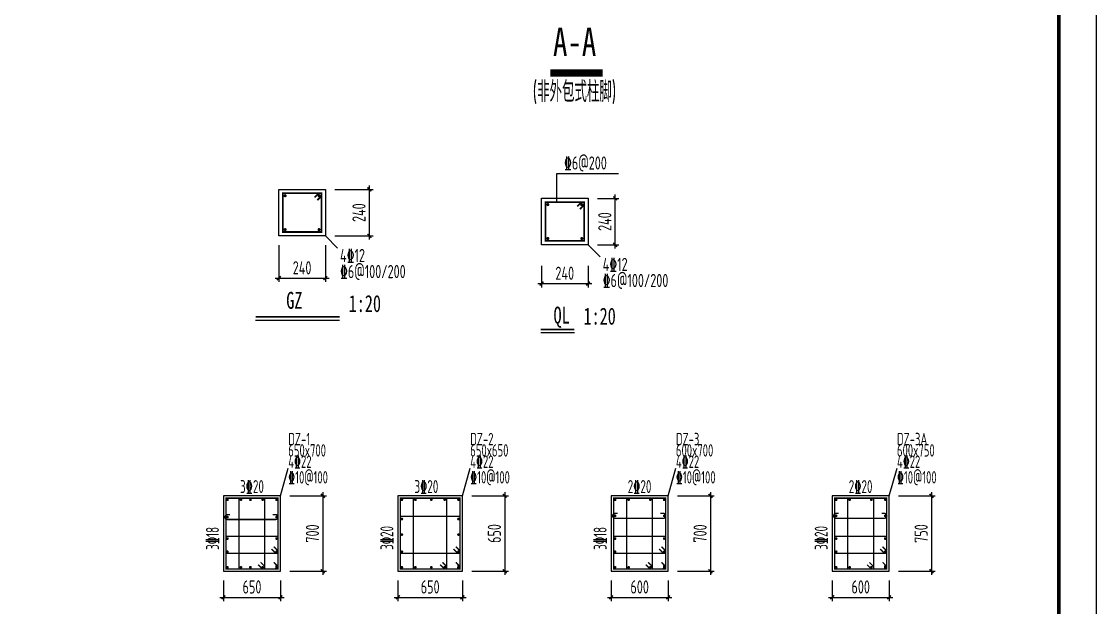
# Model space of a CAD drawing. Extents: x 899043 to 2598688, y -137197 to 211789.
# Drawn here: x 1187677 to 1230444, y 104652 to 127964 of the extents above; entities that cross this region are included whole.
import ezdxf

# ---------------------------------------------------------------- set-up
doc = ezdxf.new("R2010")
doc.units = 0
doc.header["$LTSCALE"] = 1500
doc.header["$MEASUREMENT"] = 0
for name, color, linetype in [('00-tk', 151, 'Continuous'), ('1_通用文字_S', 7, 'Continuous'), ('1a文字', 7, 'Continuous'), ('DIM', 3, 'Continuous'), ('SBAR', 1, 'Continuous'), ('TEXT', 7, 'Continuous'), ('文字', 7, 'Continuous'), ('柱', 255, 'Continuous'), ('柱原位标注', 7, 'Continuous'), ('柱平法箍筋', 24, 'Continuous'), ('柱平法纵筋', 7, 'Continuous'), ('柱集中标注', 2, 'Continuous')]:
    doc.layers.add(name, color=color, linetype=linetype)
doc.layers.add('钢板标注', color=9, linetype='Continuous', lineweight=18)
doc.layers.add('钢柱', color=4, linetype='Continuous', lineweight=25)
doc.styles.add('H360', font='Tssdeng.shx', dxfattribs={"width": 0.65, "height": 360, "bigfont": 'tssdchn.shx'})
doc.styles.add('HT', font='simhei.ttf', dxfattribs={"width": 0.75})
doc.styles.add('TSSD_Dimension', font='Tssdeng.shx', dxfattribs={"width": 0.7, "bigfont": 'hztxt.shx'})
doc.styles.add('TSSD_Rein', font='Tssdeng.shx', dxfattribs={"width": 0.7, "bigfont": 'hztxt.shx'})
doc.styles.add('图名', font='simhei.ttf', dxfattribs={"width": 0.7, "height": 600})
doc.dimstyles.new('TSSD_150_150', dxfattribs={"dimtxt": 525, "dimasz": 150, "dimexe": 150, "dimexo": 375, "dimgap": 150, "dimtad": 1, "dimdec": 0, "dimzin": 0, "dimdsep": 46, "dimtxsty": 'TSSD_Dimension', "dimblk": 'ARCHTICK', "dimblk1": 'ARCHTICK', "dimblk2": 'ARCHTICK', "dimcen": 0, "dimdle": 150, "dimclrt": 7, "dimadec": 0, "dimazin": 0, "dimtfac": 1, "dimtdec": 0, "dimtix": 1, "dimtmove": 2, "dimatfit": 3, "dimfxl": 0, "dimtolj": 1, "dimtzin": 0, "dimarcsym": 0})

# ---------------------------------------------------------------- blocks, each defined once
blk = doc.blocks.new('_ArchTick')
at = {"color": 0, "linetype": 'ByBlock', "const_width": 0.4}
blk.add_lwpolyline([(-0.5, -0.5), (0.5, 0.5)], dxfattribs=at)
blk = doc.blocks.new('*D1352')
at = {"layer": 'Defpoints', "color": 0}
for p in [(1210215, 120929), (1211294, 120929), (1210215, 119079)]:
    blk.add_point(p, dxfattribs=at)
at = {"layer": 'DIM', "color": 0, "lineweight": -2}
for p, q in [((1211294, 118929), (1211294, 121079)), ((1210590, 120929), (1211444, 120929)), ((1210590, 119079), (1211444, 119079))]:
    blk.add_line(p, q, dxfattribs=at)
at = {"layer": 'DIM', "color": 0, "lineweight": -2, "xscale": 150, "yscale": 150, "zscale": 150}
for p, rotation in [((1211294, 120929), 90), ((1211294, 119079), 270)]:
    blk.add_blockref('_ArchTick', p, dxfattribs=dict(at, rotation=rotation))
at = {"layer": 'DIM', "color": 7, "insert": (1210882, 120004), "char_height": 525, "attachment_point": 5, "rotation": 90, "style": 'TSSD_Dimension'}
blk.add_mtext('\\A1;240', dxfattribs=at)
blk = doc.blocks.new('*D1353')
at = {"layer": 'Defpoints', "color": 0}
for p in [(1208365, 118617), (1210215, 118617), (1210215, 117538)]:
    blk.add_point(p, dxfattribs=at)
at = {"layer": 'DIM', "color": 0, "lineweight": -2}
for p, q in [((1208365, 118242), (1208365, 117388)), ((1210215, 118242), (1210215, 117388)), ((1208215, 117538), (1210365, 117538))]:
    blk.add_line(p, q, dxfattribs=at)
at = {"layer": 'DIM', "color": 0, "lineweight": -2, "xscale": 150, "yscale": 150, "zscale": 150, "rotation": 180}
blk.add_blockref('_ArchTick', (1208365, 117538), dxfattribs=at)
at = {"layer": 'DIM', "color": 0, "lineweight": -2, "xscale": 150, "yscale": 150, "zscale": 150}
blk.add_blockref('_ArchTick', (1210215, 117538), dxfattribs=at)
at = {"layer": 'DIM', "color": 7, "insert": (1209290, 117950), "char_height": 525, "attachment_point": 5, "style": 'TSSD_Dimension'}
blk.add_mtext('\\A1;240', dxfattribs=at)
blk = doc.blocks.new('*D1354')
at = {"layer": 'Defpoints', "color": 0}
for p in [(1199765, 121285), (1201515, 121285), (1199765, 119435)]:
    blk.add_point(p, dxfattribs=at)
at = {"layer": 'DIM', "color": 0, "lineweight": -2}
for p, q in [((1200140, 121285), (1201665, 121285)), ((1201515, 119285), (1201515, 121435)), ((1200140, 119435), (1201665, 119435))]:
    blk.add_line(p, q, dxfattribs=at)
at = {"layer": 'DIM', "color": 0, "lineweight": -2, "xscale": 150, "yscale": 150, "zscale": 150}
for p, rotation in [((1201515, 121285), 90), ((1201515, 119435), 270)]:
    blk.add_blockref('_ArchTick', p, dxfattribs=dict(at, rotation=rotation))
at = {"layer": 'DIM', "color": 7, "insert": (1201102, 120360), "char_height": 525, "attachment_point": 5, "rotation": 90, "style": 'TSSD_Dimension'}
blk.add_mtext('\\A1;240', dxfattribs=at)
blk = doc.blocks.new('*D1355')
at = {"layer": 'Defpoints', "color": 0}
for p in [(1197915, 119435), (1199765, 119435), (1199765, 117753)]:
    blk.add_point(p, dxfattribs=at)
at = {"layer": 'DIM', "color": 0, "lineweight": -2}
for p, q in [((1197915, 119060), (1197915, 117603)), ((1199765, 119060), (1199765, 117603)), ((1197765, 117753), (1199915, 117753))]:
    blk.add_line(p, q, dxfattribs=at)
at = {"layer": 'DIM', "color": 0, "lineweight": -2, "xscale": 150, "yscale": 150, "zscale": 150, "rotation": 180}
blk.add_blockref('_ArchTick', (1197915, 117753), dxfattribs=at)
at = {"layer": 'DIM', "color": 0, "lineweight": -2, "xscale": 150, "yscale": 150, "zscale": 150}
blk.add_blockref('_ArchTick', (1199765, 117753), dxfattribs=at)
at = {"layer": 'DIM', "color": 7, "insert": (1198840, 118166), "char_height": 525, "attachment_point": 5, "style": 'TSSD_Dimension'}
blk.add_mtext('\\A1;240', dxfattribs=at)
blk = doc.blocks.new('*D1687')
at = {"layer": 'Defpoints', "color": 0}
for p in [(1211136, 106095), (1213401, 106095), (1213401, 105056)]:
    blk.add_point(p, dxfattribs=at)
at = {"layer": 'DIM', "color": 0, "lineweight": -2}
for p, q in [((1211136, 105720), (1211136, 104906)), ((1213401, 105720), (1213401, 104906)), ((1210986, 105056), (1213551, 105056))]:
    blk.add_line(p, q, dxfattribs=at)
at = {"layer": 'DIM', "color": 0, "lineweight": -2, "xscale": 150, "yscale": 150, "zscale": 150, "rotation": 180}
blk.add_blockref('_ArchTick', (1211136, 105056), dxfattribs=at)
at = {"layer": 'DIM', "color": 0, "lineweight": -2, "xscale": 150, "yscale": 150, "zscale": 150}
blk.add_blockref('_ArchTick', (1213401, 105056), dxfattribs=at)
at = {"layer": 'DIM', "color": 7, "insert": (1212269, 105469), "char_height": 525, "attachment_point": 5, "style": 'TSSD_Dimension'}
blk.add_mtext('\\A1;600', dxfattribs=at)
blk = doc.blocks.new('*D1688')
at = {"layer": 'Defpoints', "color": 0}
for p in [(1213401, 109095), (1213401, 106095), (1215085, 106095)]:
    blk.add_point(p, dxfattribs=at)
at = {"layer": 'DIM', "color": 0, "lineweight": -2}
for p, q in [((1213776, 109095), (1215235, 109095)), ((1215085, 109245), (1215085, 105945)), ((1213776, 106095), (1215235, 106095))]:
    blk.add_line(p, q, dxfattribs=at)
at = {"layer": 'DIM', "color": 0, "lineweight": -2, "xscale": 150, "yscale": 150, "zscale": 150}
for p, rotation in [((1215085, 109095), 90), ((1215085, 106095), 270)]:
    blk.add_blockref('_ArchTick', p, dxfattribs=dict(at, rotation=rotation))
at = {"layer": 'DIM', "color": 7, "insert": (1214673, 107595), "char_height": 525, "attachment_point": 5, "rotation": 90, "style": 'TSSD_Dimension'}
blk.add_mtext('\\A1;700', dxfattribs=at)
blk = doc.blocks.new('*D1601')
at = {"layer": 'Defpoints', "color": 0}
for p in [(1195714, 106095), (1197979, 106095), (1197979, 105056)]:
    blk.add_point(p, dxfattribs=at)
at = {"layer": 'DIM', "color": 0, "lineweight": -2}
for p, q in [((1195714, 105720), (1195714, 104906)), ((1197979, 105720), (1197979, 104906)), ((1195564, 105056), (1198129, 105056))]:
    blk.add_line(p, q, dxfattribs=at)
at = {"layer": 'DIM', "color": 0, "lineweight": -2, "xscale": 150, "yscale": 150, "zscale": 150, "rotation": 180}
blk.add_blockref('_ArchTick', (1195714, 105056), dxfattribs=at)
at = {"layer": 'DIM', "color": 0, "lineweight": -2, "xscale": 150, "yscale": 150, "zscale": 150}
blk.add_blockref('_ArchTick', (1197979, 105056), dxfattribs=at)
at = {"layer": 'DIM', "color": 7, "insert": (1196847, 105469), "char_height": 525, "attachment_point": 5, "style": 'TSSD_Dimension'}
blk.add_mtext('\\A1;650', dxfattribs=at)
blk = doc.blocks.new('*D1602')
at = {"layer": 'Defpoints', "color": 0}
for p in [(1197979, 109095), (1197979, 106095), (1199663, 106095)]:
    blk.add_point(p, dxfattribs=at)
at = {"layer": 'DIM', "color": 0, "lineweight": -2}
for p, q in [((1198354, 109095), (1199813, 109095)), ((1199663, 109245), (1199663, 105945)), ((1198354, 106095), (1199813, 106095))]:
    blk.add_line(p, q, dxfattribs=at)
at = {"layer": 'DIM', "color": 0, "lineweight": -2, "xscale": 150, "yscale": 150, "zscale": 150}
for p, rotation in [((1199663, 109095), 90), ((1199663, 106095), 270)]:
    blk.add_blockref('_ArchTick', p, dxfattribs=dict(at, rotation=rotation))
at = {"layer": 'DIM', "color": 7, "insert": (1199251, 107595), "char_height": 525, "attachment_point": 5, "rotation": 90, "style": 'TSSD_Dimension'}
blk.add_mtext('\\A1;700', dxfattribs=at)
blk = doc.blocks.new('*D1603')
at = {"layer": 'Defpoints', "color": 0}
for p in [(1202652, 106095), (1205217, 106095), (1205217, 105056)]:
    blk.add_point(p, dxfattribs=at)
at = {"layer": 'DIM', "color": 0, "lineweight": -2}
for p, q in [((1202652, 105720), (1202652, 104906)), ((1205217, 105720), (1205217, 104906)), ((1202502, 105056), (1205367, 105056))]:
    blk.add_line(p, q, dxfattribs=at)
at = {"layer": 'DIM', "color": 0, "lineweight": -2, "xscale": 150, "yscale": 150, "zscale": 150, "rotation": 180}
blk.add_blockref('_ArchTick', (1202652, 105056), dxfattribs=at)
at = {"layer": 'DIM', "color": 0, "lineweight": -2, "xscale": 150, "yscale": 150, "zscale": 150}
blk.add_blockref('_ArchTick', (1205217, 105056), dxfattribs=at)
at = {"layer": 'DIM', "color": 7, "insert": (1203935, 105469), "char_height": 525, "attachment_point": 5, "style": 'TSSD_Dimension'}
blk.add_mtext('\\A1;650', dxfattribs=at)
blk = doc.blocks.new('*D1604')
at = {"layer": 'Defpoints', "color": 0}
for p in [(1205217, 109095), (1205217, 106095), (1206901, 106095)]:
    blk.add_point(p, dxfattribs=at)
at = {"layer": 'DIM', "color": 0, "lineweight": -2}
for p, q in [((1205592, 109095), (1207051, 109095)), ((1206901, 109245), (1206901, 105945)), ((1205592, 106095), (1207051, 106095))]:
    blk.add_line(p, q, dxfattribs=at)
at = {"layer": 'DIM', "color": 0, "lineweight": -2, "xscale": 150, "yscale": 150, "zscale": 150}
for p, rotation in [((1206901, 109095), 90), ((1206901, 106095), 270)]:
    blk.add_blockref('_ArchTick', p, dxfattribs=dict(at, rotation=rotation))
at = {"layer": 'DIM', "color": 7, "insert": (1206489, 107595), "char_height": 525, "attachment_point": 5, "rotation": 90, "style": 'TSSD_Dimension'}
blk.add_mtext('\\A1;650', dxfattribs=at)
blk = doc.blocks.new('A$C16496DF1')
at = {"layer": '00-tk', "linetype": 'Continuous'}
blk.add_line((178350, 126150), (0, 126150), dxfattribs=at)
at = {"layer": '00-tk', "const_width": 150}
blk.add_lwpolyline([(3750, 124650), (176850, 124650), (176850, 1500), (3750, 1500)], close=True, dxfattribs=at)
blk = doc.blocks.new('*D2063')
at = {"layer": 'Defpoints', "color": 0}
for p in [(1219931, 106095), (1222195, 106095), (1222195, 105056)]:
    blk.add_point(p, dxfattribs=at)
at = {"layer": 'DIM', "color": 0, "lineweight": -2}
for p, q in [((1219931, 105720), (1219931, 104906)), ((1222195, 105720), (1222195, 104906)), ((1219781, 105056), (1222345, 105056))]:
    blk.add_line(p, q, dxfattribs=at)
at = {"layer": 'DIM', "color": 0, "lineweight": -2, "xscale": 150, "yscale": 150, "zscale": 150, "rotation": 180}
blk.add_blockref('_ArchTick', (1219931, 105056), dxfattribs=at)
at = {"layer": 'DIM', "color": 0, "lineweight": -2, "xscale": 150, "yscale": 150, "zscale": 150}
blk.add_blockref('_ArchTick', (1222195, 105056), dxfattribs=at)
at = {"layer": 'DIM', "color": 7, "insert": (1221063, 105469), "char_height": 525, "attachment_point": 5, "style": 'TSSD_Dimension'}
blk.add_mtext('\\A1;600', dxfattribs=at)
blk = doc.blocks.new('*D2064')
at = {"layer": 'Defpoints', "color": 0}
for p in [(1222195, 109095), (1222195, 106095), (1223880, 106095)]:
    blk.add_point(p, dxfattribs=at)
at = {"layer": 'DIM', "color": 0, "lineweight": -2}
for p, q in [((1222570, 109095), (1224030, 109095)), ((1223880, 109245), (1223880, 105945)), ((1222570, 106095), (1224030, 106095))]:
    blk.add_line(p, q, dxfattribs=at)
at = {"layer": 'DIM', "color": 0, "lineweight": -2, "xscale": 150, "yscale": 150, "zscale": 150}
for p, rotation in [((1223880, 109095), 90), ((1223880, 106095), 270)]:
    blk.add_blockref('_ArchTick', p, dxfattribs=dict(at, rotation=rotation))
at = {"layer": 'DIM', "color": 7, "insert": (1223467, 107595), "char_height": 525, "attachment_point": 5, "rotation": 90, "style": 'TSSD_Dimension'}
blk.add_mtext('\\A1;750', dxfattribs=at)

msp = doc.modelspace()

# ---------------------------------------------------------------- linework, layer by layer
at = {"layer": '1a文字', "linetype": 'ByBlock', "ltscale": 0.5}
for p, q in [((1211432.5, 121907.6), (1208966.2, 121907.6)), ((1208966.2, 121907.6), (1208966.2, 120789.9)), ((1199765, 119434.6), (1200248.3, 118951.3)), ((1210215, 119079.3), (1210698.3, 118596.1))]:
    msp.add_line(p, q, dxfattribs=at)
at = {"layer": 'DIM', "linetype": 'ByBlock'}
for p, q in [((1196987.8, 116087.2, 0), (1200333.8, 116087.2, 0)), ((1208336.6, 115585.5, 0), (1209674.7, 115585.5, 0))]:
    msp.add_line(p, q, dxfattribs=at)
at = {"layer": 'DIM'}
msp.add_lwpolyline([(1208365, 120929.3), (1210215, 120929.3), (1210215, 119079.3), (1208365, 119079.3), (1208365, 120929.3)], dxfattribs=at)
at = {"layer": 'DIM', "const_width": 69.4}
msp.add_lwpolyline([(1209788.3, 120611.7), (1209951.9, 120775.2), (1210060.9, 120775.2), (1210060.9, 120666.2), (1209897.4, 120502.6)], dxfattribs=at)
at = {"layer": 'DIM', "const_width": 61.7}
msp.add_lwpolyline([(1209995.4, 120678.8, 1), (1209933.7, 120678.8, 1)], format="xyb", close=True, dxfattribs=at)
at = {"layer": 'DIM', "linetype": 'ByBlock', "const_width": 61.2, "elevation": 0}
for points in [[(1196987.8, 116215.7), (1200333.8, 116215.7)], [(1208336.6, 115714), (1209674.7, 115714)]]:
    msp.add_lwpolyline(points, dxfattribs=at)
at = {"layer": 'SBAR', "linetype": 'ByBlock', "const_width": 69.4}
for points in [[(1198069.2, 119588.8), (1199610.8, 119588.8), (1199610.8, 121130.5), (1198069.2, 121130.5)], [(1208519.2, 119233.5), (1210060.9, 119233.5), (1210060.9, 120775.2), (1208519.2, 120775.2)]]:
    msp.add_lwpolyline(points, close=True, dxfattribs=at)
at = {"layer": 'SBAR', "linetype": 'ByBlock', "const_width": 61.7}
for points in [[(1198196.4, 121034.1, 1), (1198134.7, 121034.1, 1)], [(1199545.3, 121034.1, 1), (1199483.6, 121034.1, 1)], [(1208646.4, 120678.8, 1), (1208584.7, 120678.8, 1)], [(1198196.4, 119685.1, 1), (1198134.7, 119685.1, 1)], [(1199545.3, 119685.1, 1), (1199483.6, 119685.1, 1)], [(1208646.4, 119329.9, 1), (1208584.7, 119329.9, 1)], [(1209995.4, 119329.9, 1), (1209933.7, 119329.9, 1)]]:
    msp.add_lwpolyline(points, format="xyb", close=True, dxfattribs=at)
at = {"layer": 'SBAR', "linetype": 'ByBlock', "const_width": 69.4}
msp.add_lwpolyline([(1199338.3, 120966.9), (1199501.8, 121130.5), (1199610.8, 121130.5), (1199610.8, 121021.4), (1199447.3, 120857.9)], dxfattribs=at)
at = {"layer": 'TEXT', "const_width": 300}
msp.add_lwpolyline([(1208977.5, 125914.6), (1210802.8, 125914.6), (1208712, 125914.6)], dxfattribs=at)
at = {"layer": '柱'}
for p, q in [((1197978.8, 109095.4), (1195714.3, 109095.4)), ((1195714.3, 109095.4), (1195714.3, 106095.4)), ((1197978.8, 106095.4), (1197978.8, 109095.4)), ((1205217.1, 109095.4), (1202652.3, 109095.4)), ((1202652.3, 109095.4), (1202652.3, 106095.4)), ((1205217.1, 106095.4), (1205217.1, 109095.4)), ((1213401, 109095.4), (1211136.5, 109095.4)), ((1211136.5, 109095.4), (1211136.5, 106095.4)), ((1213401, 106095.4), (1213401, 109095.4)), ((1222195.3, 109095.4), (1219930.8, 109095.4)), ((1219930.8, 109095.4), (1219930.8, 106095.4)), ((1222195.3, 106095.4), (1222195.3, 109095.4)), ((1195714.3, 106095.4), (1197978.8, 106095.4)), ((1202652.3, 106095.4), (1205217.1, 106095.4)), ((1211136.5, 106095.4), (1213401, 106095.4)), ((1219930.8, 106095.4), (1222195.3, 106095.4))]:
    msp.add_line(p, q, dxfattribs=at)
at = {"layer": '柱平法箍筋', "const_width": 54.7}
for points in [[(1197813.1, 106354.9), (1197791.3, 106189.1), (1197885.1, 106189.1), (1197885.1, 106282.9), (1197885.1, 106189.1), (1197885.1, 109001.6), (1195808.1, 109001.6), (1195808.1, 106189.1), (1197791.3, 106189.1), (1197885.1, 106189.1), (1197885.1, 106282.9), (1197719.3, 106448.6)], [(1197096.9, 106354.9), (1197262.7, 106189.1), (1197356.4, 106189.1), (1197356.4, 106282.9), (1197356.4, 106189.1), (1197356.4, 109001.6), (1196333.3, 109001.6), (1196333.3, 106189.1), (1197262.7, 106189.1), (1197356.4, 106189.1), (1197356.4, 106282.9), (1197190.7, 106448.6)], [(1205051.4, 106354.9), (1205029.6, 106189.1), (1205123.4, 106189.1), (1205123.4, 106282.9), (1205123.4, 106189.1), (1205123.4, 109001.6), (1202746.1, 109001.6), (1202746.1, 106189.1), (1205029.6, 106189.1), (1205123.4, 106189.1), (1205123.4, 106282.9), (1204957.7, 106448.6)], [(1204335.2, 106354.9), (1204501, 106189.1), (1204594.7, 106189.1), (1204594.7, 106282.9), (1204594.7, 106189.1), (1204594.7, 109001.6), (1203262.9, 109001.6), (1203262.9, 106189.1), (1204501, 106189.1), (1204594.7, 106189.1), (1204594.7, 106282.9), (1204429, 106448.6)], [(1213235.3, 106354.9), (1213213.5, 106189.1), (1213307.2, 106189.1), (1213307.2, 106282.9), (1213307.2, 106189.1), (1213307.2, 109001.6), (1211230.2, 109001.6), (1211230.2, 106189.1), (1213213.5, 106189.1), (1213307.2, 106189.1), (1213307.2, 106282.9), (1213141.5, 106448.6)], [(1212519.1, 106354.9), (1212684.8, 106189.1), (1212778.6, 106189.1), (1212778.6, 106282.9), (1212778.6, 106189.1), (1212778.6, 109001.6), (1211755.5, 109001.6), (1211755.5, 106189.1), (1212684.8, 106189.1), (1212778.6, 106189.1), (1212778.6, 106282.9), (1212612.8, 106448.6)], [(1222029.6, 106354.9), (1222007.8, 106189.1), (1222101.5, 106189.1), (1222101.5, 106282.9), (1222101.5, 106189.1), (1222101.5, 109001.6), (1220024.5, 109001.6), (1220024.5, 106189.1), (1222007.8, 106189.1), (1222101.5, 106189.1), (1222101.5, 106282.9), (1221935.8, 106448.6)], [(1221313.4, 106354.9), (1221479.1, 106189.1), (1221572.9, 106189.1), (1221572.9, 106282.9), (1221572.9, 106189.1), (1221572.9, 109001.6), (1220549.8, 109001.6), (1220549.8, 106189.1), (1221479.1, 106189.1), (1221572.9, 106189.1), (1221572.9, 106282.9), (1221407.1, 106448.6)], [(1204863.9, 106977.4), (1205029.6, 106811.6), (1205123.4, 106811.6), (1205123.4, 106905.4), (1205123.4, 106811.6), (1205123.4, 108275), (1202746.1, 108275), (1202746.1, 106811.6), (1205029.6, 106811.6), (1205123.4, 106811.6), (1205123.4, 106905.4), (1204957.7, 107071.1)], [(1197625.6, 106977.4), (1197791.3, 106811.6), (1197885.1, 106811.6), (1197885.1, 106905.4), (1197885.1, 106811.6), (1197885.1, 107478.6), (1195808.1, 107478.6), (1195808.1, 106811.6), (1197791.3, 106811.6), (1197885.1, 106811.6), (1197885.1, 106905.4), (1197719.3, 107071.1)], [(1213047.8, 106977.4), (1213213.5, 106811.6), (1213307.2, 106811.6), (1213307.2, 106905.4), (1213307.2, 106811.6), (1213307.2, 107478.6), (1211230.2, 107478.6), (1211230.2, 106811.6), (1213213.5, 106811.6), (1213307.2, 106811.6), (1213307.2, 106905.4), (1213141.5, 107071.1)], [(1221842.1, 106977.4), (1222007.8, 106811.6), (1222101.5, 106811.6), (1222101.5, 106905.4), (1222101.5, 106811.6), (1222101.5, 107478.6), (1220024.5, 107478.6), (1220024.5, 106811.6), (1222007.8, 106811.6), (1222101.5, 106811.6), (1222101.5, 106905.4), (1221935.8, 107071.1)]]:
    msp.add_lwpolyline(points, dxfattribs=at)
for points in [[(1195972.7, 108347.4), (1195869, 108347.4, 1), (1195869, 108152.4), (1197788.3, 108152.4, 1), (1197788.3, 108347.4), (1197673.8, 108347.4)], [(1211394.9, 108395.4), (1211291.2, 108395.4, 1), (1211291.2, 108200.4), (1213210.5, 108200.4, 1), (1213210.5, 108395.4), (1213096, 108395.4)], [(1220189.2, 108395.4), (1220085.5, 108395.4, 1), (1220085.5, 108200.4), (1222004.8, 108200.4, 1), (1222004.8, 108395.4), (1221890.3, 108395.4)]]:
    msp.add_lwpolyline(points, format="xyb", dxfattribs=at)
at = {"layer": '柱平法纵筋', "const_width": 54.7}
for points in [[(1195896.3, 108940.7, 1), (1195841.7, 108940.7, 1), (1195896.3, 108940.7, 1)], [(1196436.8, 108940.7, 1), (1196382.1, 108940.7, 1), (1196436.8, 108940.7, 1)], [(1196812, 108940.7, 1), (1196757.3, 108940.7, 1), (1196812, 108940.7, 1)], [(1197299.4, 108940.7, 1), (1197244.7, 108940.7, 1), (1197299.4, 108940.7, 1)], [(1197851.5, 108940.7, 1), (1197796.8, 108940.7, 1), (1197851.5, 108940.7, 1)], [(1202834.3, 108940.7, 1), (1202779.7, 108940.7, 1), (1202834.3, 108940.7, 1)], [(1203374.8, 108940.7, 1), (1203320.1, 108940.7, 1), (1203374.8, 108940.7, 1)], [(1204007.2, 108940.7, 1), (1203952.5, 108940.7, 1), (1204007.2, 108940.7, 1)], [(1204537.7, 108940.7, 1), (1204483, 108940.7, 1), (1204537.7, 108940.7, 1)], [(1205089.8, 108940.7, 1), (1205035.1, 108940.7, 1), (1205089.8, 108940.7, 1)], [(1211318.5, 108940.7, 1), (1211263.8, 108940.7, 1), (1211318.5, 108940.7, 1)], [(1211859, 108940.7, 1), (1211804.3, 108940.7, 1), (1211859, 108940.7, 1)], [(1212721.5, 108940.7, 1), (1212666.8, 108940.7, 1), (1212721.5, 108940.7, 1)], [(1213273.6, 108940.7, 1), (1213219, 108940.7, 1), (1213273.6, 108940.7, 1)], [(1220112.8, 108940.7, 1), (1220058.1, 108940.7, 1), (1220112.8, 108940.7, 1)], [(1220653.3, 108940.7, 1), (1220598.6, 108940.7, 1), (1220653.3, 108940.7, 1)], [(1221515.8, 108940.7, 1), (1221461.1, 108940.7, 1), (1221515.8, 108940.7, 1)], [(1222067.9, 108940.7, 1), (1222013.3, 108940.7, 1), (1222067.9, 108940.7, 1)], [(1195896.3, 108249.9, 1), (1195841.7, 108249.9, 1), (1195896.3, 108249.9, 1)], [(1197851.5, 108249.9, 1), (1197796.8, 108249.9, 1), (1197851.5, 108249.9, 1)], [(1202834.3, 108172.9, 1), (1202779.7, 108172.9, 1), (1202834.3, 108172.9, 1)], [(1205089.8, 108172.9, 1), (1205035.1, 108172.9, 1), (1205089.8, 108172.9, 1)], [(1211318.5, 108297.9, 1), (1211263.8, 108297.9, 1), (1211318.5, 108297.9, 1)], [(1213273.6, 108297.9, 1), (1213219, 108297.9, 1), (1213273.6, 108297.9, 1)], [(1220112.8, 108297.9, 1), (1220058.1, 108297.9, 1), (1220112.8, 108297.9, 1)], [(1222067.9, 108297.9, 1), (1222013.3, 108297.9, 1), (1222067.9, 108297.9, 1)], [(1195896.3, 107393, 1), (1195841.7, 107393, 1), (1195896.3, 107393, 1)], [(1197851.5, 107393, 1), (1197796.8, 107393, 1), (1197851.5, 107393, 1)], [(1202834.3, 107551, 1), (1202779.7, 107551, 1), (1202834.3, 107551, 1)], [(1205089.8, 107551, 1), (1205035.1, 107551, 1), (1205089.8, 107551, 1)], [(1211318.5, 107393, 1), (1211263.8, 107393, 1), (1211318.5, 107393, 1)], [(1213273.6, 107393, 1), (1213219, 107393, 1), (1213273.6, 107393, 1)], [(1220112.8, 107393, 1), (1220058.1, 107393, 1), (1220112.8, 107393, 1)], [(1222067.9, 107393, 1), (1222013.3, 107393, 1), (1222067.9, 107393, 1)], [(1195896.3, 106870.1, 1), (1195841.7, 106870.1, 1), (1195896.3, 106870.1, 1)], [(1197851.5, 106870.1, 1), (1197796.8, 106870.1, 1), (1197851.5, 106870.1, 1)], [(1202834.3, 106870.1, 1), (1202779.7, 106870.1, 1), (1202834.3, 106870.1, 1)], [(1205089.8, 106870.1, 1), (1205035.1, 106870.1, 1), (1205089.8, 106870.1, 1)], [(1211318.5, 106870.1, 1), (1211263.8, 106870.1, 1), (1211318.5, 106870.1, 1)], [(1213273.6, 106870.1, 1), (1213219, 106870.1, 1), (1213273.6, 106870.1, 1)], [(1220112.8, 106870.1, 1), (1220058.1, 106870.1, 1), (1220112.8, 106870.1, 1)], [(1222067.9, 106870.1, 1), (1222013.3, 106870.1, 1), (1222067.9, 106870.1, 1)], [(1195896.3, 106250.1, 1), (1195841.7, 106250.1, 1), (1195896.3, 106250.1, 1)], [(1196436.8, 106250.1, 1), (1196382.1, 106250.1, 1), (1196436.8, 106250.1, 1)], [(1196812, 106250.1, 1), (1196757.3, 106250.1, 1), (1196812, 106250.1, 1)], [(1197299.4, 106250.1, 1), (1197244.7, 106250.1, 1), (1197299.4, 106250.1, 1)], [(1197851.5, 106250.1, 1), (1197796.8, 106250.1, 1), (1197851.5, 106250.1, 1)], [(1202834.3, 106250.1, 1), (1202779.7, 106250.1, 1), (1202834.3, 106250.1, 1)], [(1203374.8, 106250.1, 1), (1203320.1, 106250.1, 1), (1203374.8, 106250.1, 1)], [(1204007.2, 106250.1, 1), (1203952.5, 106250.1, 1), (1204007.2, 106250.1, 1)], [(1204537.7, 106250.1, 1), (1204483, 106250.1, 1), (1204537.7, 106250.1, 1)], [(1205089.8, 106250.1, 1), (1205035.1, 106250.1, 1), (1205089.8, 106250.1, 1)], [(1211318.5, 106250.1, 1), (1211263.8, 106250.1, 1), (1211318.5, 106250.1, 1)], [(1211859, 106250.1, 1), (1211804.3, 106250.1, 1), (1211859, 106250.1, 1)], [(1212721.5, 106250.1, 1), (1212666.8, 106250.1, 1), (1212721.5, 106250.1, 1)], [(1213273.6, 106250.1, 1), (1213219, 106250.1, 1), (1213273.6, 106250.1, 1)], [(1220112.8, 106250.1, 1), (1220058.1, 106250.1, 1), (1220112.8, 106250.1, 1)], [(1220653.3, 106250.1, 1), (1220598.6, 106250.1, 1), (1220653.3, 106250.1, 1)], [(1221515.8, 106250.1, 1), (1221461.1, 106250.1, 1), (1221515.8, 106250.1, 1)], [(1222067.9, 106250.1, 1), (1222013.3, 106250.1, 1), (1222067.9, 106250.1, 1)]]:
    msp.add_lwpolyline(points, format="xyb", dxfattribs=at)
at = {"layer": '柱集中标注'}
for p, q in [((1197978.8, 109095.4), (1198291.3, 110189.1)), ((1205217.1, 109095.4), (1205529.6, 110189.1)), ((1213401, 109095.4), (1213713.5, 110189.1)), ((1222195.3, 109095.4), (1222507.8, 110189.1))]:
    msp.add_line(p, q, dxfattribs=at)
at = {"layer": '钢柱', "linetype": 'ByBlock'}
msp.add_lwpolyline([(1197915, 121284.6), (1199765, 121284.6), (1199765, 119434.6), (1197915, 119434.6)], close=True, dxfattribs=at)

# ---------------------------------------------------------------- block references
at = {"layer": '钢板标注', "color": 2, "linetype": 'ByBlock', "rotation": 270}
msp.add_blockref('A$C16496DF1', (1104293.5, 182335.4), dxfattribs=at)

# ---------------------------------------------------------------- texts
at = {"layer": '1_通用文字_S', "linetype": 'ByBlock', "style": 'TSSD_Dimension', "width": 0.7}
for s, p in [('%%1326@200', (1209258.6, 122072.6)), ('4\x8412', (1200347.2, 118392.6, 0)), ('4\x8412', (1210797.2, 118037.3, 0)), ('\x846@100/200', (1200347.2, 117753.1, 0)), ('\x846@100/200', (1210797.2, 117397.9, 0))]:
    msp.add_text(s, height=525.13, dxfattribs=at).set_placement(p)
at = {"layer": 'TEXT'}
for s, height, style, width, p in [('(非外包式柱脚)', 825, 'TSSD_Rein', 0.6, (1208014.7, 124760.4)), ('GZ', 675, '图名', 0.7, (1198208.9, 116533.6, 0)), ('1:20', 675, '图名', 0.7, (1200693.3, 116406.4, 0)), ('QL', 675, '图名', 0.7, (1208843.5, 115946.1, 0)), ('1:20', 675, '图名', 0.7, (1210034.2, 115904.8, 0))]:
    msp.add_text(s, height=height, dxfattribs=dict(at, style=style, width=width)).set_placement(p)
at = {"layer": '文字', "color": 7, "style": 'HT', "width": 0.75}
msp.add_text('A-A', height=1125, dxfattribs=at).set_placement((1208821.7, 126594.9))
at = {"layer": '柱原位标注', "style": 'H360', "width": 0.65}
for s, p in [('3%%13220', (1196371.3, 109204.7)), ('3%%13220', (1203309.3, 109204.7)), ('2%%13220', (1211793.5, 109204.7)), ('2%%13220', (1220587.8, 109204.7))]:
    msp.add_text(s, height=515.62, dxfattribs=at).set_placement(p)
for s, p in [('3%%13218', (1195531.4, 106945.1)), ('3%%13220', (1202469.4, 106945.1)), ('3%%13218', (1210953.6, 106945.1)), ('3%%13220', (1219747.9, 106945.1))]:
    msp.add_text(s, height=515.62, rotation=90.00001, dxfattribs=at).set_placement(p)
at = {"layer": '柱集中标注', "style": 'H360', "width": 0.65}
for s, p in [('DZ-1', (1198289.6, 111104.7)), ('DZ-2', (1205527.9, 111104.7)), ('DZ-3', (1213711.8, 111104.7)), ('DZ-3A', (1222506.1, 111104.7)), ('650x700', (1198289.6, 110654.7)), ('650x650', (1205527.9, 110654.7)), ('600x700', (1213711.8, 110654.7)), ('600x750', (1222506.1, 110654.7)), ('4%%13222', (1198289.6, 110204.7)), ('4%%13222', (1205527.9, 110204.7)), ('4%%13222', (1213711.8, 110204.7)), ('4%%13222', (1222506.1, 110204.7)), ('%%13210@100', (1198289.6, 109582.8)), ('%%13210@100', (1205527.9, 109582.8)), ('%%13210@100', (1213711.8, 109582.8)), ('%%13210@100', (1222506.1, 109582.8))]:
    msp.add_text(s, height=495, dxfattribs=at).set_placement(p)

# ---------------------------------------------------------------- dimensions: what is measured, and where the dimension line sits
at = {"layer": 'DIM'}
for base, p1, p2, text, picture, middle in [((1201514.9, 121284.6), (1199765, 119434.6), (1199765, 121284.6), '240', '*D1354', (1201102.4, 120359.6)), ((1211294.2, 120929.3), (1210215, 119079.3), (1210215, 120929.3), '240', '*D1352', (1210881.7, 120004.3)), ((1199663, 106095.4), (1197978.8, 109095.4), (1197978.8, 106095.4), '700', '*D1602', (1199250.5, 107595.4)), ((1206901.4, 106095.4), (1205217.1, 109095.4), (1205217.1, 106095.4), '650', '*D1604', (1206488.9, 107595.4)), ((1215085.2, 106095.4), (1213401, 109095.4), (1213401, 106095.4), '700', '*D1688', (1214672.7, 107595.4)), ((1223879.5, 106095.4), (1222195.3, 109095.4), (1222195.3, 106095.4), '750', '*D2064', (1223467, 107595.4))]:
    dim = msp.add_linear_dim(base=base, p1=p1, p2=p2, angle=90, text=text, dimstyle='TSSD_150_150', dxfattribs=at)
    dim.commit()
    dim.dimension.update_dxf_attribs({"geometry": picture, "text_midpoint": middle})
for base, p1, p2, text, picture, middle in [((1199765, 117753.4), (1197915, 119434.6), (1199765, 119434.6), '240', '*D1355', (1198840, 118165.9)), ((1210215, 117537.7), (1208365, 118616.8), (1210215, 118616.8), '240', '*D1353', (1209290, 117950.2)), ((1197978.8, 105056.4), (1195714.3, 106095.4), (1197978.8, 106095.4), '650', '*D1601', (1196846.6, 105468.9)), ((1205217.1, 105056.4), (1202652.3, 106095.4), (1205217.1, 106095.4), '650', '*D1603', (1203934.7, 105468.9)), ((1213401, 105056.4), (1211136.5, 106095.4), (1213401, 106095.4), '600', '*D1687', (1212268.7, 105468.9)), ((1222195.3, 105056.4), (1219930.8, 106095.4), (1222195.3, 106095.4), '600', '*D2063', (1221063, 105468.9))]:
    dim = msp.add_linear_dim(base=base, p1=p1, p2=p2, text=text, dimstyle='TSSD_150_150', dxfattribs=at)
    dim.commit()
    dim.dimension.update_dxf_attribs({"geometry": picture, "text_midpoint": middle})

doc.saveas('drawing.dxf')
